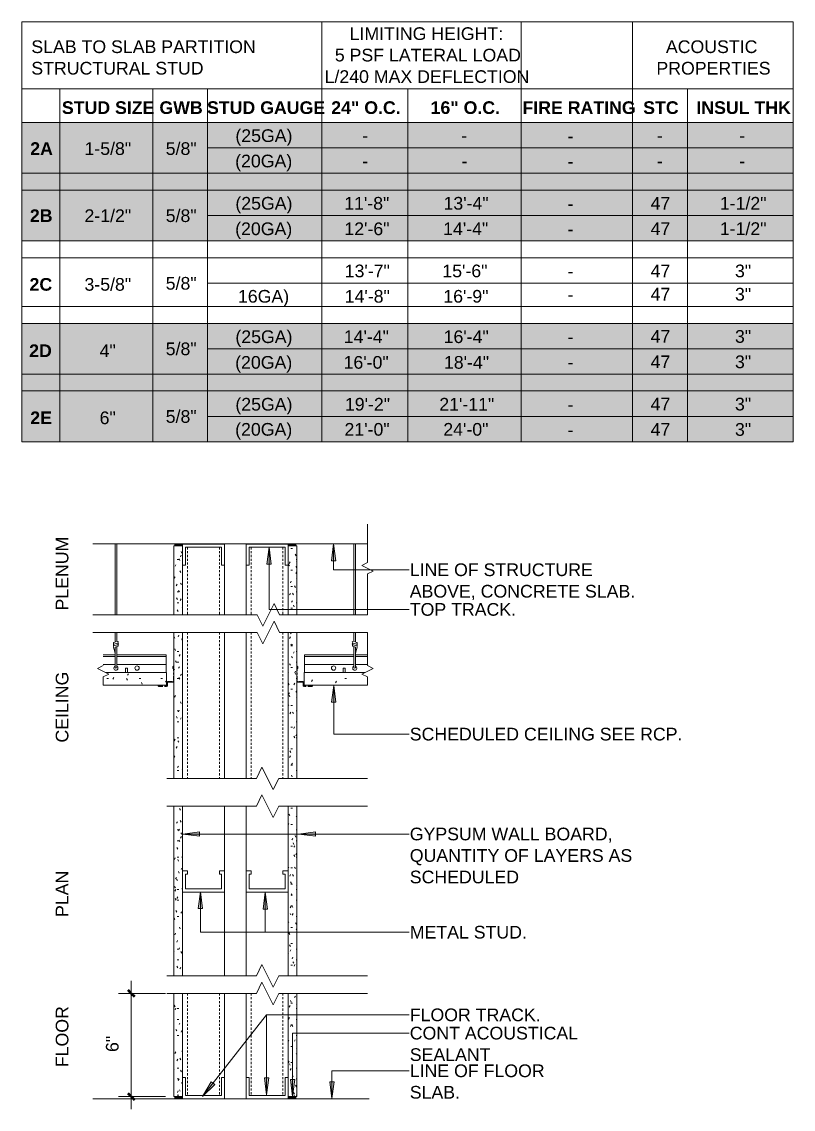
# Model space of a CAD drawing. Header units: inches. Extents: x 21 to 163, y 122 to 301.
# Drawn here: x 69.2 to 114.8, y 195.3 to 259.6 of the extents above; entities that cross this region are included whole.
import ezdxf

# ---------------------------------------------------------------- set-up
doc = ezdxf.new("R2010")
doc.units = ezdxf.units.IN
doc.header["$MEASUREMENT"] = 0
doc.linetypes.add('Center 1_4_', pattern=[0.53125, 0.25, -0.09375, 0.09375, -0.09375])
doc.linetypes.add('Hidden 1_8_', pattern=[0.1875, 0.125, -0.0625])
for name, color, linetype, lineweight in [('A-ANNO-DIMS', 211, 'Continuous', 9), ('A-ANNO-DIMS-8', 211, 'Continuous', 9), ('A-DETL', 90, 'Continuous', 9), ('A-DETL-GENF', 92, 'Continuous', 9), ('A-DETL-HDLN', 90, 'Hidden 1_8_', 9), ('A-DETL-THIN', 151, 'Continuous', 9), ('G-ANNO-TEXT', 231, 'Continuous', 9)]:
    doc.layers.add(name, color=color, linetype=linetype, lineweight=lineweight)
doc.styles.add('Swis721 Lt BT', font='swissl.ttf', dxfattribs={"height": 0.75})
doc.styles.add('Swis721 Lt BT_B', font='', dxfattribs={"height": 0.75})
doc.styles.get('Swis721 Lt BT_B').set_extended_font_data('Swis721 Lt BT', bold=True)
doc.dimstyles.new('OTJ_-_3_32__Linear__1_2__Tolerance', dxfattribs={"dimscale": 12, "dimtxt": 0.791486, "dimasz": 0.03125, "dimexe": 0.0625, "dimexo": 0.041667, "dimgap": 0.041667, "dimtad": 1, "dimdec": 1, "dimrnd": 0.5, "dimzin": 3, "dimdsep": 46, "dimlunit": 4, "dimtxsty": 'Swis721 Lt BT', "dimblk1": 'OBLIQUE', "dimblk2": 'OBLIQUE', "dimsah": 1, "dimcen": 0.09, "dimdle": 0.0625, "dimazin": 0, "dimtfac": 1, "dimtdec": 4, "dimtix": 1, "dimtmove": 0, "dimatfit": 3, "dimfxl": 1, "dimtvp": 1, "dimfrac": 2, "dimtolj": 1, "dimtzin": 0, "dimarcsym": 2})
pattern_1 = [(0, (0, 0), (1.28, 0.32), [0.106, -0.854, 0.106, -0.854, -5.12]), (0, (0, 0), (1.28, 0.32), [-1.92, 0.106, -1.814, 0.106, -0.854, -2.24]), (0, (0, 0), (1.28, 0.32), [-4.8, 0.106, -0.534, 0.106, -1.494]), (120, (0.48, 0.16), (-0.91712813, 0.9485125), [0.106, -0.854, 0.106, -0.854, -5.12]), (120, (0.48, 0.16), (-0.91712813, 0.9485125), [-1.92, 0.106, -1.814, 0.106, -0.854, -2.24]), (120, (0.48, 0.16), (-0.91712813, 0.9485125), [-4.8, 0.106, -0.534, 0.106, -1.494]), (240, (0.64, 0.8), (-0.36287187, -1.2685125), [0.106, -0.854, 0.106, -0.854, -5.12]), (240, (0.64, 0.8), (-0.36287187, -1.2685125), [-1.92, 0.106, -1.814, 0.106, -0.854, -2.24]), (240, (0.64, 0.8), (-0.36287187, -1.2685125), [-4.8, 0.106, -0.534, 0.106, -1.494])]
pattern_2 = [(0, (0, 0), (2.56, 0.64), [0.106, -1.814, 0.106, -1.814, -10.24]), (0, (0, 0), (2.56, 0.64), [-3.84, 0.106, -3.734, 0.106, -1.814, -4.48]), (0, (0, 0), (2.56, 0.64), [-9.6, 0.106, -1.174, 0.106, -3.094]), (120, (0.96, 0.32), (-1.8342563, 1.897025), [0.106, -1.814, 0.106, -1.814, -10.24]), (120, (0.96, 0.32), (-1.8342563, 1.897025), [-3.84, 0.106, -3.734, 0.106, -1.814, -4.48]), (120, (0.96, 0.32), (-1.8342563, 1.897025), [-9.6, 0.106, -1.174, 0.106, -3.094]), (240, (1.28, 1.6), (-0.7257437, -2.537025), [0.106, -1.814, 0.106, -1.814, -10.24]), (240, (1.28, 1.6), (-0.7257437, -2.537025), [-3.84, 0.106, -3.734, 0.106, -1.814, -4.48]), (240, (1.28, 1.6), (-0.7257437, -2.537025), [-9.6, 0.106, -1.174, 0.106, -3.094])]

# ---------------------------------------------------------------- blocks, each defined once
blk = doc.blocks.new('DIMBLOCK1-PARTITION TYPES')
at = {"layer": 'A-ANNO-DIMS-8'}
for p, q in [((75.697, 195.324), (75.697, 202.925)), ((77.717, 202.175), (74.947, 202.175)), ((75.697, 202.175), (77.717, 202.175)), ((77.717, 196.074), (74.947, 196.074)), ((75.697, 196.074), (77.717, 196.074))]:
    blk.add_line(p, q, dxfattribs=at)
at = {"layer": 'A-ANNO-DIMS-8', "lineweight": 50}
for p, q in [((75.697, 202.175), (75.509, 202.363)), ((75.697, 202.175), (75.884, 201.988)), ((75.697, 196.074), (75.509, 196.262)), ((75.697, 196.074), (75.884, 195.887))]:
    blk.add_line(p, q, dxfattribs=at)
at = {"layer": 'A-ANNO-DIMS-8', "color": 0, "insert": (74.195, 198.71), "char_height": 0.75, "width": 0.99501, "attachment_point": 1, "rotation": 90, "line_spacing_factor": 1.005062, "style": 'Swis721 Lt BT'}
blk.add_mtext('6"', dxfattribs=at)
blk = doc.blocks.new('_Oblique')
at = {"color": 0, "linetype": 'ByBlock', "lineweight": -2}
blk.add_line((-0.5, -0.5), (0.5, 0.5), dxfattribs=at)

msp = doc.modelspace()

# ---------------------------------------------------------------- hatches: boundary and pattern name
at = {"layer": 'A-DETL-GENF'}
h = msp.add_hatch(color=9, dxfattribs=at)
h.paths.add_polyline_path([(69.217, 234.801), (114.842, 234.801), (114.842, 241.801), (69.217, 241.801)], flags=0)
h.paths.add_polyline_path([(69.217, 246.676), (114.842, 246.676), (114.842, 253.676), (69.217, 253.676), (69.217, 249.491)], flags=0)
for points in [[(78.717, 228.639), (78.717, 228.763), (78.233, 228.761), (78.248, 228.754), (78.261, 228.745), (78.271, 228.732), (78.277, 228.717), (78.279, 228.701), (78.277, 228.685), (78.271, 228.67), (78.261, 228.657), (78.248, 228.647), (78.233, 228.641), (78.217, 228.639)], [(85.479, 228.639), (85.463, 228.641), (85.448, 228.647), (85.435, 228.657), (85.425, 228.67), (85.419, 228.685), (85.417, 228.701), (85.419, 228.717), (85.425, 228.732), (85.435, 228.745), (85.448, 228.754), (85.463, 228.761), (85.479, 228.763), (84.979, 228.763), (84.979, 228.639), (85.448, 228.639)], [(78.217, 195.95), (78.717, 195.952), (78.717, 196.074), (78.233, 196.072), (78.248, 196.066), (78.261, 196.056), (78.271, 196.043), (78.277, 196.028), (78.279, 196.012), (78.277, 195.996), (78.271, 195.981), (78.261, 195.968), (78.248, 195.958), (78.233, 195.952)], [(85.479, 195.95), (85.463, 195.952), (85.448, 195.958), (85.435, 195.968), (85.425, 195.981), (85.419, 195.996), (85.417, 196.012), (85.419, 196.028), (85.425, 196.043), (85.435, 196.056), (85.448, 196.066), (85.463, 196.072), (85.479, 196.074), (84.979, 196.074), (84.979, 195.95), (85.448, 195.95)]]:
    msp.add_hatch(color=7, dxfattribs=at).paths.add_polyline_path(points, flags=0)
h = msp.add_hatch(dxfattribs=at)
h.set_pattern_fill('FP_1', style=0, pattern_type=2)
h.set_pattern_definition(pattern_1)
h.paths.add_polyline_path([(78.717, 224.568), (78.717, 228.635), (78.217, 228.635), (78.217, 224.568)], flags=0)
h = msp.add_hatch(dxfattribs=at)
h.set_pattern_fill('FP_1', style=0, pattern_type=2)
h.set_pattern_definition(pattern_1)
h.paths.add_polyline_path([(85.479, 224.568), (85.479, 228.635), (84.979, 228.635), (84.979, 224.568)], flags=0)
h = msp.add_hatch(dxfattribs=at)
h.set_pattern_fill('FP_1', style=0, pattern_type=2)
h.set_pattern_definition(pattern_1)
h.paths.add_polyline_path([(78.717, 214.894), (78.717, 223.52), (78.217, 223.52), (78.217, 214.894)], flags=0)
h = msp.add_hatch(dxfattribs=at)
h.set_pattern_fill('FP_1', style=0, pattern_type=2)
h.set_pattern_definition(pattern_1)
h.paths.add_polyline_path([(84.979, 214.894), (85.479, 214.894), (85.479, 223.52), (84.979, 223.52), (84.979, 223.088)], flags=0)
h = msp.add_hatch(dxfattribs=at)
h.set_pattern_fill('FP_2', style=0, pattern_type=2)
h.set_pattern_definition(pattern_2)
h.paths.add_polyline_path([(74.029, 220.398), (77.768, 220.398), (77.768, 221.148), (74.185, 221.148), (74.362, 221.059), (74.029, 220.893)], flags=0)
h = msp.add_hatch(dxfattribs=at)
h.set_pattern_fill('FP_2', style=0, pattern_type=2)
h.set_pattern_definition(pattern_2)
h.paths.add_polyline_path([(89.667, 220.398), (89.667, 220.893), (89.333, 221.059), (89.51, 221.148), (85.928, 221.148), (85.928, 220.398)], flags=0)
h = msp.add_hatch(dxfattribs=at)
h.set_pattern_fill('FP_1', style=0, pattern_type=2)
h.set_pattern_definition(pattern_1)
h.paths.add_polyline_path([(78.717, 203.217), (78.717, 213.253), (78.217, 213.253), (78.217, 203.217)], flags=0)
h = msp.add_hatch(dxfattribs=at)
h.set_pattern_fill('FP_1', style=0, pattern_type=2)
h.set_pattern_definition(pattern_1)
h.paths.add_polyline_path([(85.479, 203.217), (85.479, 213.253), (84.979, 213.253), (84.979, 203.217)], flags=0)
h = msp.add_hatch(dxfattribs=at)
h.set_pattern_fill('FP_1', style=0, pattern_type=2)
h.set_pattern_definition(pattern_1)
h.paths.add_polyline_path([(78.261, 196.074), (78.717, 196.074), (78.717, 202.175), (78.217, 202.175), (78.217, 196.074), (78.248, 196.074)], flags=0)
h = msp.add_hatch(dxfattribs=at)
h.set_pattern_fill('FP_1', style=0, pattern_type=2)
h.set_pattern_definition(pattern_1)
h.paths.add_polyline_path([(85.479, 196.074), (85.479, 202.175), (84.979, 202.175), (84.979, 196.074), (85.463, 196.074)], flags=0)
at = {"layer": 'G-ANNO-TEXT'}
for points in [[(83.841, 228.561), (83.71, 227.561), (83.973, 227.561)], [(87.659, 228.754), (87.527, 227.754), (87.791, 227.754)], [(87.664, 220.39), (87.532, 219.39), (87.796, 219.39)], [(78.737, 211.602), (79.737, 211.47), (79.737, 211.733)], [(85.588, 211.602), (86.588, 211.47), (86.588, 211.733)], [(79.782, 208.188), (79.651, 207.188), (79.914, 207.188)], [(83.621, 208.157), (83.49, 207.157), (83.753, 207.157)], [(79.914, 196.083), (80.635, 196.788), (80.428, 196.951)], [(83.698, 196.175), (83.83, 197.175), (83.567, 197.175)], [(85.237, 196.083), (85.369, 197.083), (85.105, 197.083)], [(87.564, 195.953), (87.696, 196.953), (87.433, 196.953)]]:
    msp.add_hatch(color=7, dxfattribs=at).paths.add_polyline_path(points, flags=0)

# ---------------------------------------------------------------- linework, layer by layer
at = {"layer": 'A-DETL', "lineweight": 18}
for p, q in [((114.842, 253.676), (69.217, 253.676)), ((69.217, 253.676), (69.217, 246.676)), ((114.842, 246.676), (114.842, 253.676)), ((69.217, 246.676), (114.842, 246.676)), ((114.842, 241.801), (69.217, 241.801)), ((69.217, 241.801), (69.217, 234.801)), ((114.842, 234.801), (114.842, 241.801)), ((69.217, 234.801), (114.842, 234.801))]:
    msp.add_line(p, q, dxfattribs=at)
at = {"layer": 'A-DETL'}
for p, q in [((89.667, 229.935), (89.667, 227.654)), ((89.667, 228.763), (73.417, 228.763)), ((74.736, 224.568), (74.736, 228.763)), ((74.831, 228.763), (74.831, 224.568)), ((78.717, 228.763), (78.217, 228.763)), ((78.217, 228.639), (78.717, 228.639)), ((78.717, 228.635), (78.217, 228.635)), ((78.717, 228.639), (78.717, 228.763)), ((78.717, 228.763), (78.717, 224.568)), ((81.217, 228.745), (78.717, 228.745)), ((78.717, 228.745), (78.717, 227.495)), ((78.717, 228.635), (78.717, 228.14)), ((78.904, 227.495), (78.904, 228.557)), ((78.904, 228.557), (81.029, 228.557)), ((81.029, 228.557), (81.029, 227.495)), ((81.217, 228.763), (81.217, 224.568)), ((81.217, 227.495), (81.217, 228.745)), ((82.479, 228.763), (82.479, 224.568)), ((82.479, 227.495), (82.479, 228.745)), ((82.479, 228.745), (84.979, 228.745)), ((84.791, 228.557), (82.666, 228.557)), ((82.666, 228.557), (82.666, 227.495)), ((84.791, 227.495), (84.791, 228.557)), ((84.979, 228.763), (84.979, 228.639)), ((85.479, 228.763), (84.979, 228.763)), ((84.979, 228.763), (84.979, 224.568)), ((84.979, 228.745), (84.979, 227.495)), ((84.979, 228.64), (84.979, 228.14)), ((84.979, 228.639), (85.479, 228.639)), ((88.865, 228.763), (88.865, 224.568)), ((88.96, 224.568), (88.96, 228.763)), ((78.717, 227.495), (78.904, 227.495)), ((81.029, 227.495), (81.217, 227.495)), ((82.666, 227.495), (82.479, 227.495)), ((84.979, 227.495), (84.791, 227.495)), ((89.667, 227.654), (89.333, 227.487)), ((89.333, 227.487), (90, 227.154)), ((90, 227.154), (89.667, 226.987)), ((89.667, 226.987), (89.667, 224.568)), ((84.136, 225.235), (83.469, 223.901)), ((84.469, 224.568), (84.136, 225.235)), ((83.136, 224.568), (73.417, 224.568)), ((83.469, 223.901), (83.136, 224.568)), ((89.667, 224.568), (84.469, 224.568)), ((83.469, 222.853), (84.136, 224.186)), ((84.136, 224.186), (84.469, 223.52)), ((73.417, 223.52), (83.136, 223.52)), ((74.736, 223.52), (74.736, 222.956)), ((74.831, 223.52), (74.831, 222.989)), ((78.717, 223.52), (78.717, 214.894)), ((81.217, 223.52), (81.217, 214.894)), ((82.479, 223.52), (82.479, 214.894)), ((83.136, 223.52), (83.469, 222.853)), ((84.469, 223.52), (89.667, 223.52)), ((84.979, 223.52), (84.979, 214.894)), ((88.865, 223.52), (88.865, 222.989)), ((88.96, 223.52), (88.96, 222.956)), ((89.667, 221.559), (89.667, 223.52)), ((74.736, 222.3), (74.64, 222.659)), ((74.663, 222.826), (74.87, 222.897)), ((74.667, 222.932), (74.869, 223.002)), ((74.668, 222.728), (74.869, 222.793)), ((74.915, 222.718), (74.736, 222.652)), ((74.736, 221.464), (74.736, 222.652)), ((74.831, 222.687), (74.831, 221.464)), ((88.78, 222.718), (88.96, 222.652)), ((89.032, 222.826), (88.826, 222.897)), ((89.028, 222.932), (88.827, 223.002)), ((89.028, 222.728), (88.827, 222.793)), ((88.865, 222.687), (88.865, 221.464)), ((88.96, 222.3), (89.056, 222.659)), ((88.96, 221.464), (88.96, 222.652)), ((73.696, 221.393), (74.029, 221.559)), ((74.362, 221.059), (73.696, 221.393)), ((75.344, 221.148), (75.344, 221.406)), ((75.344, 221.406), (75.47, 221.406)), ((75.47, 221.406), (75.47, 221.148)), ((78.217, 214.894), (78.217, 221.789)), ((85.479, 214.894), (85.479, 221.789)), ((88.351, 221.406), (88.226, 221.406)), ((88.226, 221.406), (88.226, 221.148)), ((88.351, 221.148), (88.351, 221.406)), ((89.333, 221.059), (90, 221.393)), ((90, 221.393), (89.667, 221.559)), ((74.029, 220.893), (74.362, 221.059)), ((89.667, 220.893), (89.333, 221.059)), ((83.424, 215.56), (83.091, 214.894)), ((84.091, 214.227), (83.424, 215.56)), ((83.091, 214.894), (77.791, 214.894)), ((84.424, 214.894), (84.091, 214.227)), ((89.667, 214.894), (84.424, 214.894)), ((83.424, 213.92), (83.091, 213.253)), ((84.091, 212.587), (83.424, 213.92)), ((83.091, 213.253), (77.791, 213.253)), ((78.217, 203.217), (78.217, 213.253)), ((78.717, 213.253), (78.717, 203.217)), ((81.217, 213.253), (81.217, 203.217)), ((82.479, 213.253), (82.479, 203.217)), ((84.424, 213.253), (84.091, 212.587)), ((89.667, 213.253), (84.424, 213.253)), ((84.979, 213.253), (84.979, 203.217)), ((85.479, 203.217), (85.479, 213.253)), ((79.029, 209.421), (78.717, 209.421)), ((78.717, 209.421), (78.717, 208.171)), ((78.904, 208.358), (78.904, 209.233)), ((78.904, 209.233), (79.029, 209.233)), ((79.029, 209.233), (79.029, 209.421)), ((81.217, 209.421), (80.904, 209.421)), ((80.904, 209.421), (80.904, 209.233)), ((80.904, 209.233), (81.029, 209.233)), ((81.029, 209.233), (81.029, 208.358)), ((81.217, 208.171), (81.217, 209.421)), ((82.479, 208.171), (82.479, 209.421)), ((82.479, 209.421), (82.791, 209.421)), ((82.791, 209.233), (82.666, 209.233)), ((82.666, 209.233), (82.666, 208.358)), ((82.791, 209.421), (82.791, 209.233)), ((84.666, 209.233), (84.666, 209.421)), ((84.666, 209.421), (84.979, 209.421)), ((84.791, 209.233), (84.666, 209.233)), ((84.791, 208.358), (84.791, 209.233)), ((84.979, 209.421), (84.979, 208.171)), ((78.717, 208.171), (81.217, 208.171)), ((81.029, 208.358), (78.904, 208.358)), ((84.979, 208.171), (82.479, 208.171)), ((82.666, 208.358), (84.791, 208.358)), ((83.424, 203.883), (83.091, 203.217)), ((84.091, 202.55), (83.424, 203.883)), ((83.091, 203.217), (77.791, 203.217)), ((83.424, 202.842), (83.091, 202.175)), ((84.091, 201.509), (83.424, 202.842)), ((84.424, 203.217), (84.091, 202.55)), ((89.667, 203.217), (84.424, 203.217)), ((83.091, 202.175), (77.791, 202.175)), ((78.217, 196.074), (78.217, 202.175)), ((78.717, 202.175), (78.717, 195.947)), ((81.217, 202.175), (81.217, 197.197)), ((82.479, 202.175), (82.479, 197.197)), ((84.424, 202.175), (84.091, 201.509)), ((89.667, 202.175), (84.424, 202.175)), ((84.979, 202.175), (84.979, 195.947)), ((85.479, 196.074), (85.479, 202.175)), ((78.717, 195.947), (78.717, 197.197)), ((78.717, 197.197), (78.904, 197.197)), ((78.904, 197.197), (78.904, 196.134)), ((81.029, 196.134), (81.029, 197.197)), ((81.029, 197.197), (81.217, 197.197)), ((81.217, 197.197), (81.217, 195.947)), ((82.666, 197.197), (82.479, 197.197)), ((82.479, 197.197), (82.479, 195.947)), ((82.666, 196.134), (82.666, 197.197)), ((84.979, 197.197), (84.791, 197.197)), ((84.791, 197.197), (84.791, 196.134)), ((84.979, 195.947), (84.979, 197.197)), ((89.772, 195.947), (73.417, 195.947)), ((78.717, 196.074), (78.217, 196.074)), ((78.217, 195.95), (78.717, 195.95)), ((78.717, 195.947), (78.217, 195.947)), ((78.717, 195.95), (78.717, 196.074)), ((81.217, 195.947), (78.717, 195.947)), ((78.904, 196.134), (81.029, 196.134)), ((81.217, 195.947), (81.717, 195.947)), ((82.479, 195.947), (81.979, 195.947)), ((82.479, 195.947), (84.979, 195.947)), ((84.791, 196.134), (82.666, 196.134)), ((84.979, 196.074), (84.979, 195.95)), ((85.479, 196.074), (84.979, 196.074)), ((84.979, 195.95), (85.479, 195.95)), ((84.979, 195.947), (85.479, 195.947))]:
    msp.add_line(p, q, dxfattribs=at)
at = {"layer": 'A-DETL', "linetype": 'Center 1_4_'}
for p, q in [((78.154, 221.492), (78.154, 221.398)), ((78.154, 221.398), (78.186, 221.398)), ((78.186, 221.492), (78.186, 220.657)), ((85.51, 221.492), (85.51, 220.657)), ((85.541, 221.398), (85.51, 221.398)), ((85.541, 221.492), (85.541, 221.398)), ((77.869, 220.617), (78.146, 220.617)), ((85.827, 220.617), (85.55, 220.617)), ((77.311, 220.367), (77.771, 220.367)), ((77.311, 220.335), (77.784, 220.335)), ((77.404, 220.398), (77.404, 220.367)), ((77.811, 220.407), (77.811, 220.559)), ((77.842, 220.393), (77.842, 220.545)), ((77.882, 220.585), (78.159, 220.585)), ((85.814, 220.585), (85.537, 220.585)), ((85.854, 220.393), (85.854, 220.545)), ((85.885, 220.407), (85.885, 220.559)), ((86.385, 220.335), (85.912, 220.335)), ((86.385, 220.367), (85.925, 220.367)), ((86.291, 220.398), (86.291, 220.367))]:
    msp.add_line(p, q, dxfattribs=at)
at = {"layer": 'A-DETL'}
for centre in [(76.037, 221.414), (87.659, 221.414)]:
    msp.add_circle(centre, 0.129, dxfattribs=at)
for centre, radius, start, end in [((78.217, 228.701), 0.0621, 270, 90), ((85.479, 228.701), 0.0621, 90, 270), ((74.7, 222.878), 0.0636, 121.02692, 234.97308), ((74.695, 222.775), 0.0595, 122.10067, 237.89933), ((74.7, 222.675), 0.062, 121, 195), ((74.874, 222.947), 0.0554, 290.03624, 95.96376), ((74.883, 222.75), 0.0454, 316, 108), ((74.877, 222.842), 0.0553, 295.05666, 96.94334), ((88.819, 222.842), 0.0553, 83.05666, 244.94334), ((88.821, 222.947), 0.0554, 84.03624, 249.96376), ((88.813, 222.75), 0.0454, 72, 224), ((88.996, 222.878), 0.0636, 305.02692, 58.97308), ((88.996, 222.675), 0.062, 345, 59), ((89, 222.775), 0.0595, 302.10067, 57.89933), ((74.783, 221.417), 0.125, 112.28444, 67.71556), ((74.783, 221.464), 0.0474, 180, 0), ((88.912, 221.417), 0.125, 112.28444, 67.71556), ((88.912, 221.464), 0.0474, 180, 0), ((78.217, 196.012), 0.0621, 270, 90), ((85.479, 196.012), 0.0621, 90, 270)]:
    msp.add_arc(centre, radius, start, end, dxfattribs=at)
at = {"layer": 'A-DETL', "linetype": 'Center 1_4_'}
for centre, radius, start, end in [((78.186, 221.492), 0.0312, 0, 180), ((85.51, 221.492), 0.0312, 0, 180), ((77.869, 220.559), 0.058, 90, 180), ((78.146, 220.657), 0.04, 270, 0), ((78.159, 220.643), 0.058, 270, 0), ((85.537, 220.643), 0.058, 180, 270), ((85.55, 220.657), 0.04, 180, 270), ((85.827, 220.559), 0.058, 0, 90), ((77.311, 220.367), 0.0312, 90, 270), ((77.771, 220.407), 0.04, 270, 0), ((77.784, 220.393), 0.058, 270, 0), ((77.882, 220.545), 0.04, 90, 180), ((85.814, 220.545), 0.04, 0, 90), ((85.912, 220.393), 0.058, 180, 270), ((85.925, 220.407), 0.04, 180, 270), ((86.385, 220.367), 0.0312, 270, 90)]:
    msp.add_arc(centre, radius, start, end, dxfattribs=at)
at = {"layer": 'A-DETL-HDLN'}
for p, q in [((79.029, 228.557), (79.029, 224.568)), ((80.904, 228.557), (80.904, 224.568)), ((82.791, 228.557), (82.791, 224.568)), ((84.666, 228.557), (84.666, 224.568)), ((79.029, 223.52), (79.029, 214.894)), ((80.904, 223.52), (80.904, 214.894)), ((82.791, 223.52), (82.791, 214.894)), ((84.666, 223.52), (84.666, 214.894)), ((79.029, 202.175), (79.029, 196.134)), ((80.904, 202.175), (80.904, 196.134)), ((82.791, 202.175), (82.791, 196.134)), ((84.666, 202.175), (84.666, 196.134))]:
    msp.add_line(p, q, dxfattribs=at)
at = {"layer": 'A-DETL-THIN'}
for p, q in [((69.217, 234.801), (69.217, 259.638)), ((69.217, 259.638), (114.842, 259.638)), ((86.967, 259.638), (86.967, 234.801)), ((98.759, 259.638), (98.759, 234.801)), ((105.342, 259.638), (105.342, 234.801)), ((114.842, 259.638), (114.842, 234.801)), ((69.217, 255.676), (114.842, 255.676)), ((71.467, 255.676), (71.467, 234.801)), ((76.967, 255.676), (76.967, 234.801)), ((80.211, 255.676), (80.211, 234.801)), ((92.05, 255.676), (92.05, 234.801)), ((108.592, 255.676), (108.592, 234.801)), ((114.842, 255.676), (114.842, 234.801)), ((69.217, 253.676), (114.842, 253.676)), ((73.967, 253.676), (102.717, 253.676)), ((80.211, 252.176), (114.842, 252.176)), ((69.217, 250.676), (114.842, 250.676)), ((69.217, 249.676), (114.842, 249.676)), ((80.211, 248.176), (114.842, 248.176)), ((69.217, 246.676), (114.842, 246.676)), ((69.217, 245.676), (114.842, 245.676)), ((80.211, 244.176), (114.842, 244.176)), ((69.217, 242.801), (114.842, 242.801)), ((69.217, 241.801), (114.842, 241.801)), ((80.211, 240.301), (114.842, 240.301)), ((69.217, 238.801), (114.842, 238.801)), ((69.217, 237.801), (114.842, 237.801)), ((80.211, 236.301), (114.842, 236.301)), ((69.217, 234.801), (114.842, 234.801)), ((78.717, 228.635), (78.217, 228.635)), ((78.217, 228.635), (78.217, 224.568)), ((78.717, 224.568), (78.717, 228.635)), ((85.479, 228.635), (84.979, 228.635)), ((84.979, 228.635), (84.979, 224.568)), ((85.479, 224.568), (85.479, 228.635)), ((78.217, 224.568), (78.717, 224.568)), ((84.979, 224.568), (85.479, 224.568)), ((78.717, 223.52), (78.217, 223.52)), ((78.217, 223.52), (78.217, 214.894)), ((78.717, 214.894), (78.717, 223.52)), ((84.979, 223.52), (84.979, 214.894)), ((85.479, 223.52), (84.979, 223.52)), ((85.479, 214.894), (85.479, 223.52)), ((74.736, 222.192), (74.029, 222.192)), ((74.736, 222.092), (74.029, 222.092)), ((77.765, 222.192), (74.831, 222.192)), ((77.765, 222.092), (74.831, 222.092)), ((77.765, 221.148), (77.765, 222.192)), ((85.931, 222.192), (88.865, 222.192)), ((85.931, 221.148), (85.931, 222.192)), ((85.931, 222.092), (88.865, 222.092)), ((88.96, 222.192), (89.667, 222.192)), ((88.96, 222.092), (89.667, 222.092)), ((74.736, 221.619), (74.029, 221.619)), ((77.765, 221.619), (74.831, 221.619)), ((85.931, 221.619), (88.865, 221.619)), ((88.96, 221.619), (89.667, 221.619)), ((74.362, 221.059), (74.029, 220.893)), ((74.029, 220.893), (74.029, 220.398)), ((77.768, 221.148), (74.185, 221.148)), ((74.185, 221.148), (74.362, 221.059)), ((77.768, 220.398), (77.768, 221.148)), ((85.928, 221.148), (85.928, 220.398)), ((89.51, 221.148), (85.928, 221.148)), ((89.333, 221.059), (89.51, 221.148)), ((89.667, 220.893), (89.333, 221.059)), ((89.667, 220.398), (89.667, 220.893)), ((74.029, 220.398), (77.768, 220.398)), ((85.928, 220.398), (89.667, 220.398)), ((78.217, 214.894), (78.717, 214.894)), ((84.979, 214.894), (85.479, 214.894)), ((78.717, 213.253), (78.217, 213.253)), ((78.217, 213.253), (78.217, 203.217)), ((78.717, 203.217), (78.717, 213.253)), ((85.479, 213.253), (84.979, 213.253)), ((84.979, 213.253), (84.979, 203.217)), ((85.479, 203.217), (85.479, 213.253)), ((78.217, 203.217), (78.717, 203.217)), ((84.979, 203.217), (85.479, 203.217)), ((78.717, 202.175), (78.217, 202.175)), ((78.217, 202.175), (78.217, 196.074)), ((78.717, 196.074), (78.717, 202.175)), ((85.479, 202.175), (84.979, 202.175)), ((84.979, 202.175), (84.979, 196.074)), ((85.479, 196.074), (85.479, 202.175))]:
    msp.add_line(p, q, dxfattribs=at)
at = {"layer": 'G-ANNO-TEXT', "color": 7}
for p, q in [((83.841, 228.561), (83.71, 227.561)), ((83.973, 227.561), (83.841, 228.561)), ((83.841, 228.561), (83.841, 224.884)), ((87.659, 228.754), (87.527, 227.754)), ((87.791, 227.754), (87.659, 228.754)), ((87.659, 228.754), (87.659, 227.23)), ((87.527, 227.754), (87.791, 227.754)), ((83.71, 227.561), (83.973, 227.561)), ((87.659, 227.23), (92.133, 227.23)), ((83.841, 224.884), (92.133, 224.884)), ((87.664, 220.39), (87.532, 219.39)), ((87.796, 219.39), (87.664, 220.39)), ((87.664, 220.39), (87.664, 217.509)), ((87.532, 219.39), (87.796, 219.39)), ((87.664, 217.509), (92.133, 217.509)), ((79.737, 211.733), (78.737, 211.602)), ((78.737, 211.602), (79.737, 211.47)), ((78.737, 211.602), (92.133, 211.602)), ((79.737, 211.47), (79.737, 211.733)), ((86.588, 211.733), (85.588, 211.602)), ((85.588, 211.602), (86.588, 211.47)), ((85.588, 211.602), (92.133, 211.602)), ((86.588, 211.47), (86.588, 211.733)), ((79.782, 208.188), (79.651, 207.188)), ((79.914, 207.188), (79.782, 208.188)), ((79.782, 208.188), (79.782, 205.796)), ((83.621, 208.157), (83.49, 207.157)), ((83.753, 207.157), (83.621, 208.157)), ((83.621, 208.157), (83.621, 205.796)), ((79.651, 207.188), (79.914, 207.188)), ((83.49, 207.157), (83.753, 207.157)), ((79.782, 205.796), (92.133, 205.796)), ((83.621, 205.796), (92.133, 205.796)), ((79.914, 196.083), (83.698, 200.907)), ((83.698, 200.907), (92.133, 200.907)), ((83.698, 200.907), (92.133, 200.907)), ((83.698, 196.175), (83.698, 200.907)), ((85.237, 199.826), (92.133, 199.826)), ((85.237, 196.083), (85.237, 199.826)), ((87.564, 197.599), (92.133, 197.599)), ((87.564, 195.953), (87.564, 197.599)), ((80.428, 196.951), (79.914, 196.083)), ((80.635, 196.788), (80.428, 196.951)), ((83.83, 197.175), (83.567, 197.175)), ((83.567, 197.175), (83.698, 196.175)), ((83.698, 196.175), (83.83, 197.175)), ((85.369, 197.083), (85.105, 197.083)), ((85.105, 197.083), (85.237, 196.083)), ((85.237, 196.083), (85.369, 197.083)), ((87.696, 196.953), (87.433, 196.953)), ((87.433, 196.953), (87.564, 195.953)), ((87.564, 195.953), (87.696, 196.953)), ((79.914, 196.083), (80.635, 196.788))]:
    msp.add_line(p, q, dxfattribs=at)

# ---------------------------------------------------------------- texts
at = {"layer": 'G-ANNO-TEXT', "color": 7, "char_height": 0.75, "attachment_point": 1}
for s, insert, width, style in [('LIMITING HEIGHT:', (88.607, 259.311), 10.47875, 'Swis721 Lt BT'), ('SLAB TO SLAB PARTITION', (69.783, 258.537), 15.15, 'Swis721 Lt BT'), ('ACOUSTIC ', (107.31, 258.537), 6.565, 'Swis721 Lt BT'), ('5 PSF LATERAL LOAD', (87.732, 258.04), 12.625, 'Swis721 Lt BT'), ('STRUCTURAL STUD', (69.783, 257.266), 11.615, 'Swis721 Lt BT'), ('PROPERTIES', (106.748, 257.266), 7.54975, 'Swis721 Lt BT'), ('L/240 MAX DEFLECTION', (87.127, 256.769), 14.06425, 'Swis721 Lt BT'), ('STUD SIZE', (71.592, 254.934), 6.464, 'Swis721 Lt BT_B'), ('GWB', (77.358, 254.934), 2.9795, 'Swis721 Lt BT_B'), ('STUD GAUGE', (80.174, 254.934), 8.282, 'Swis721 Lt BT_B'), ('24" O.C.', (87.519, 254.934), 4.848, 'Swis721 Lt BT_B'), ('16" O.C.', (93.394, 254.934), 4.848, 'Swis721 Lt BT_B'), ('FIRE RATING', (98.828, 254.934), 7.75175, 'Swis721 Lt BT_B'), ('STC', (105.968, 254.934), 2.424, 'Swis721 Lt BT_B'), ('INSUL THK', (109.113, 254.934), 6.59025, 'Swis721 Lt BT_B'), ('(25GA)', (81.85, 253.277), 3.91375, 'Swis721 Lt BT'), ('-', (89.348, 253.277), 0.42925, 'Swis721 Lt BT'), ('-', (95.2, 253.277), 0.42925, 'Swis721 Lt BT'), ('-', (101.492, 253.253), 0.42925, 'Swis721 Lt BT'), ('-', (106.782, 253.277), 0.42925, 'Swis721 Lt BT'), ('-', (111.645, 253.277), 0.42925, 'Swis721 Lt BT'), ('2A', (69.72, 252.511), 1.515, 'Swis721 Lt BT_B'), ('1-5/8"', (72.927, 252.511), 3.20675, 'Swis721 Lt BT'), ('5/8"', (77.731, 252.511), 2.09575, 'Swis721 Lt BT'), ('(20GA)', (81.837, 251.777), 3.91375, 'Swis721 Lt BT'), ('-', (89.348, 251.777), 0.42925, 'Swis721 Lt BT'), ('-', (95.221, 251.777), 0.42925, 'Swis721 Lt BT'), ('-', (101.492, 251.753), 0.42925, 'Swis721 Lt BT'), ('-', (106.787, 251.777), 0.42925, 'Swis721 Lt BT'), ('-', (111.645, 251.777), 0.42925, 'Swis721 Lt BT'), ('(25GA)', (81.85, 249.277), 3.91375, 'Swis721 Lt BT'), ('11\'-8"', (88.286, 249.277), 3.00475, 'Swis721 Lt BT'), ('13\'-4"', (94.158, 249.277), 3.00475, 'Swis721 Lt BT'), ('47', (106.409, 249.277), 1.3635, 'Swis721 Lt BT'), ('1-1/2"', (110.5, 249.277), 3.20675, 'Swis721 Lt BT'), ('2B', (69.699, 248.544), 1.5655, 'Swis721 Lt BT_B'), ('2-1/2"', (72.927, 248.544), 3.20675, 'Swis721 Lt BT'), ('5/8"', (77.731, 248.544), 2.09575, 'Swis721 Lt BT'), ('-', (101.492, 249.253), 0.42925, 'Swis721 Lt BT'), ('(20GA)', (81.837, 247.769), 3.91375, 'Swis721 Lt BT'), ('12\'-6"', (88.296, 247.769), 3.00475, 'Swis721 Lt BT'), ('14\'-4"', (94.137, 247.769), 3.00475, 'Swis721 Lt BT'), ('47', (106.409, 247.777), 1.3635, 'Swis721 Lt BT'), ('1-1/2"', (110.5, 247.777), 3.20675, 'Swis721 Lt BT'), ('-', (101.492, 247.753), 0.42925, 'Swis721 Lt BT'), ('13\'-7"', (88.316, 245.276), 3.00475, 'Swis721 Lt BT'), ('15\'-6"', (94.09, 245.276), 3.00475, 'Swis721 Lt BT'), ('47', (106.409, 245.277), 1.3635, 'Swis721 Lt BT'), ('3"', (111.396, 245.276), 1.03525, 'Swis721 Lt BT'), ('2C', (69.678, 244.482), 1.616, 'Swis721 Lt BT_B'), ('3-5/8"', (72.927, 244.482), 3.20675, 'Swis721 Lt BT'), ('5/8"', (77.731, 244.544), 2.09575, 'Swis721 Lt BT'), ('-', (101.492, 245.253), 0.42925, 'Swis721 Lt BT'), ('16GA)', (82.003, 243.776), 3.50975, 'Swis721 Lt BT'), ('14\'-8"', (88.316, 243.776), 3.00475, 'Swis721 Lt BT'), ('16\'-9"', (94.148, 243.776), 3.00475, 'Swis721 Lt BT'), ('47', (106.409, 243.902), 1.3635, 'Swis721 Lt BT'), ('3"', (111.396, 243.901), 1.03525, 'Swis721 Lt BT'), ('-', (101.492, 243.878), 0.42925, 'Swis721 Lt BT'), ('(25GA)', (81.85, 241.386), 3.91375, 'Swis721 Lt BT'), ('14\'-4"', (88.263, 241.386), 3.00475, 'Swis721 Lt BT'), ('16\'-4"', (94.166, 241.386), 3.00475, 'Swis721 Lt BT'), ('47', (106.409, 241.402), 1.3635, 'Swis721 Lt BT'), ('3"', (111.396, 241.401), 1.03525, 'Swis721 Lt BT'), ('2D', (69.657, 240.557), 1.64125, 'Swis721 Lt BT_B'), ('4"', (73.823, 240.557), 1.03525, 'Swis721 Lt BT'), ('5/8"', (77.731, 240.669), 2.09575, 'Swis721 Lt BT'), ('-', (101.492, 241.378), 0.42925, 'Swis721 Lt BT'), ('(20GA)', (81.837, 239.869), 3.91375, 'Swis721 Lt BT'), ('47', (106.409, 239.902), 1.3635, 'Swis721 Lt BT'), ('3"', (111.396, 239.901), 1.03525, 'Swis721 Lt BT'), ('16\'-0"', (88.249, 239.869), 3.00475, 'Swis721 Lt BT'), ('18\'-4"', (94.184, 239.869), 3.00475, 'Swis721 Lt BT'), ('-', (101.492, 239.878), 0.42925, 'Swis721 Lt BT'), ('(25GA)', (81.85, 237.392), 3.91375, 'Swis721 Lt BT'), ('19\'-2"', (88.328, 237.392), 3.00475, 'Swis721 Lt BT'), ('21\'-11"', (93.91, 237.392), 3.6865, 'Swis721 Lt BT'), ('47', (106.409, 237.402), 1.3635, 'Swis721 Lt BT'), ('3"', (111.396, 237.401), 1.03525, 'Swis721 Lt BT'), ('5/8"', (77.731, 236.669), 2.09575, 'Swis721 Lt BT'), ('-', (101.492, 237.378), 0.42925, 'Swis721 Lt BT'), ('2E', (69.72, 236.59), 1.515, 'Swis721 Lt BT_B'), ('6"', (73.823, 236.59), 1.03525, 'Swis721 Lt BT'), ('(20GA)', (81.837, 235.908), 3.91375, 'Swis721 Lt BT'), ('21\'-0"', (88.304, 235.908), 3.00475, 'Swis721 Lt BT'), ('24\'-0"', (94.147, 235.908), 3.00475, 'Swis721 Lt BT'), ('-', (101.492, 235.878), 0.42925, 'Swis721 Lt BT'), ('47', (106.409, 235.902), 1.3635, 'Swis721 Lt BT'), ('3"', (111.396, 235.901), 1.03525, 'Swis721 Lt BT'), ('LINE OF STRUCTURE', (92.164, 227.605), 12.39775, 'Swis721 Lt BT'), ('ABOVE, CONCRETE SLAB.', (92.164, 226.334), 15.352, 'Swis721 Lt BT'), ('TOP TRACK.', (92.164, 225.259), 7.171, 'Swis721 Lt BT'), ('SCHEDULED CEILING SEE RCP.', (92.164, 217.884), 18.6345, 'Swis721 Lt BT'), ('GYPSUM WALL BOARD, ', (92.164, 211.977), 14.241, 'Swis721 Lt BT'), ('QUANTITY OF LAYERS AS', (92.164, 210.706), 14.92275, 'Swis721 Lt BT'), ('SCHEDULED', (92.164, 209.435), 7.54975, 'Swis721 Lt BT'), ('METAL STUD.', (92.164, 206.171), 7.979, 'Swis721 Lt BT'), ('FLOOR TRACK.', (92.164, 201.282), 8.9385, 'Swis721 Lt BT'), ('CONT ACOUSTICAL ', (92.164, 200.201), 11.84225, 'Swis721 Lt BT'), ('SEALANT', (92.164, 198.93), 5.4035, 'Swis721 Lt BT'), ('LINE OF FLOOR ', (92.164, 197.974), 9.67075, 'Swis721 Lt BT'), ('SLAB.', (92.164, 196.703), 3.434, 'Swis721 Lt BT')]:
    msp.add_mtext(s, dxfattribs=dict(at, insert=insert, width=width, style=style))
at = {"layer": 'G-ANNO-TEXT', "color": 7, "char_height": 0.75, "attachment_point": 1, "rotation": 90, "style": 'Swis721 Lt BT'}
for s, insert, width in [('PLENUM', (71.226, 224.819), 5.12575), ('CEILING', (71.226, 217.01), 4.82275), ('PLAN', (71.226, 206.695), 3.15625), ('FLOOR', (71.226, 197.813), 4.21675)]:
    msp.add_mtext(s, dxfattribs=dict(at, insert=insert, width=width))

# ---------------------------------------------------------------- dimensions: what is measured, and where the dimension line sits
at = {"layer": 'A-ANNO-DIMS'}
dim = msp.add_linear_dim(base=(75.697, 202.175), p1=(78.217, 196.074), p2=(78.217, 202.175), angle=90, dimstyle='OTJ_-_3_32__Linear__1_2__Tolerance', override={"dimpost": '<>', "dimfxl": 6.101092}, dxfattribs=at)
dim.commit()
dim.dimension.update_dxf_attribs({"geometry": 'DIMBLOCK1-PARTITION TYPES', "text_midpoint": (74.811, 199.125)})

doc.saveas('drawing.dxf')
